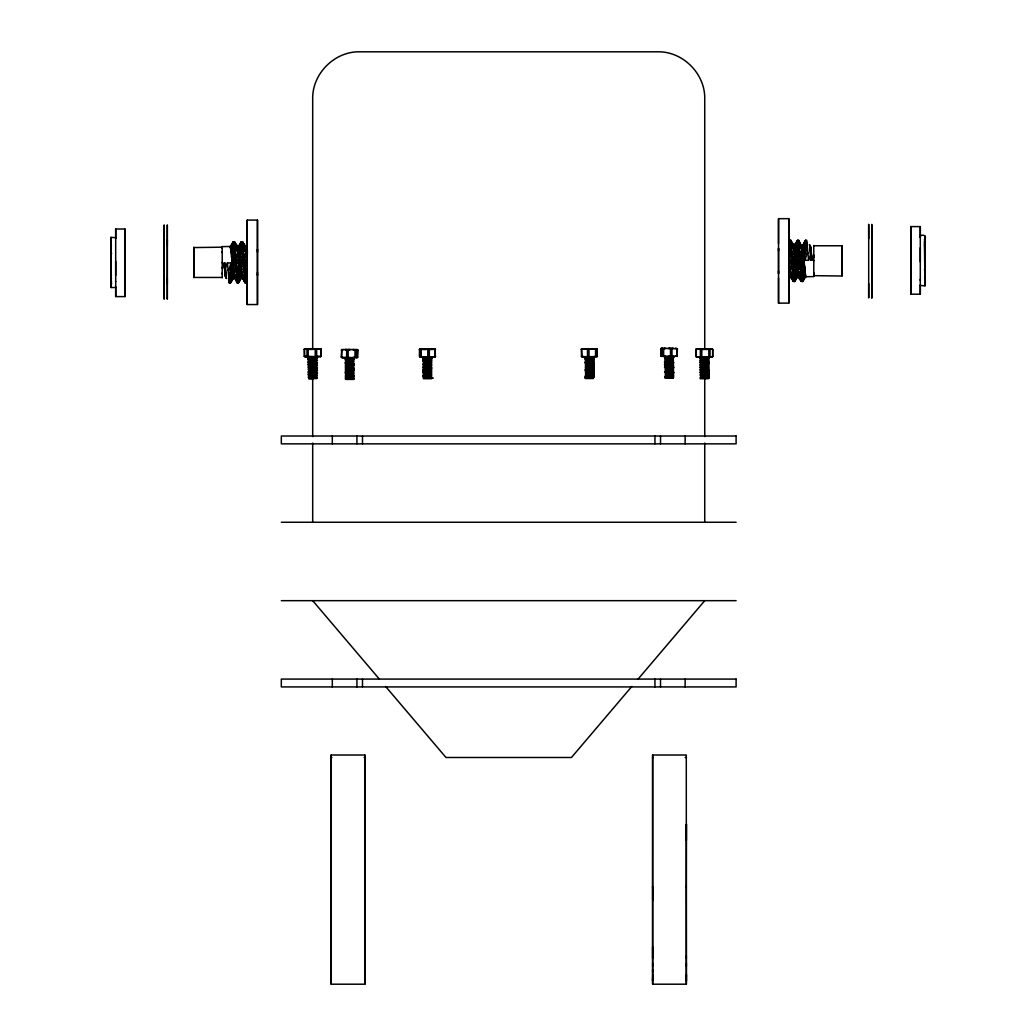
<?xml version="1.0" encoding="UTF-8"?>
<svg xmlns="http://www.w3.org/2000/svg" width="1036" height="1036" viewBox="0 0 1036 1036"><rect width="100%" height="100%" fill="white"/><g stroke="black" fill="none" stroke-linecap="round" stroke-linejoin="round"><path stroke-width="1.5" d="M115.695 286.635L115.695 287.516L110.994 287.516L110.994 237.374L115.695 237.658M115.695 238.422L115.695 237.374M124.967 244.392L124.967 229.008L115.695 229.008L115.695 275.446M115.708 287.749L115.695 296.607L124.967 296.607L124.967 229.008M164.18 280.316L164.167 284.006L164.167 278.567M164.167 244.638L164.167 240.106L164.18 245.558M167.314 283.592L167.301 278.567M167.314 240.844L167.314 240.106L167.314 245.558M193.836 274.786L193.836 274.385M193.836 249.844L193.836 250.246M222.209 252.59L222.222 246.62L230.303 246.464L233.229 241.751L234.227 241.751L238.176 246.827L242.243 241.751L246.192 246.827L247.203 254.04M222.209 262.898L222.209 251.619M247.215 220.215L247.215 304.545L257.472 304.558L257.472 220.098L247.215 220.085L247.203 244.988M247.215 304.467L247.215 281.468M247.203 265.98L246.05 248.769L247.215 245.247L247.203 262.911L236.454 263.079L235.897 270.124L237.231 282.88L238.681 282.621L241.181 278.373L238.047 248.769L237.594 246.672L233.67 242.023L231.17 246.257L232.841 272.947L233.735 278.011L235.172 278.373L237.684 282.621L236.441 278.788M257.472 304.467L257.485 245.286M257.472 274.385L257.472 275.11L257.472 272.313M257.472 250.246L257.472 249.534L257.472 252.318M257.472 220.085L257.472 244.988M331.209 946.762L331.235 755.024M331.209 938.992L331.196 972.558L331.131 913.338M364.931 927.596L364.944 824.177M364.931 925.537L364.905 972.558L364.853 936.699M652.68 900.206L652.693 755.024M652.654 966.109L652.68 887.528M652.654 977.634L652.654 963.273M686.402 840.403L686.402 824.177L686.298 887.425M686.376 966.109L686.285 755.024L652.576 755.024L652.576 887.425M686.376 963.273L686.363 977.634L686.324 955.645M778.515 243.564L778.528 218.674L788.784 218.661L788.797 241.751L790.753 240.339L793.822 245.402L797.772 240.339L801.709 246.387L804.83 276.949L802.77 281.455L801.32 281.196L797.824 276.392L794.314 281.196L793.317 281.196L789.808 276.392L788.784 269.179M788.797 276.806L788.784 303.121L778.528 303.134L778.528 277.92M778.528 248.187L778.528 273.685L778.528 270.901M788.784 218.674L788.784 303.134M788.784 257.226L789.95 274.449L788.784 277.959L788.784 241.997L789.756 240.339L792.864 278.477L793.317 281.196L794.767 281.455L797.267 277.169L797.487 265.941L795.26 244.625L797.319 240.598M842.164 270.901L842.164 276.029L813.778 275.654M788.784 247.578L790.753 240.339L791.206 242.554L793.265 244.625C797.526 255.542 792.333 272.209 801.32 281.196L802.77 281.455L805.697 276.741L813.778 276.586L813.778 274.903M813.778 257.524L813.778 245.402M813.778 260.904L813.778 254.934L812.056 260.321L810.722 246.892L809.699 245.053L811.058 260.321L811.162 250.272M842.164 275.654L842.164 245.765L813.778 245.765M842.164 272.96L842.164 273.608M842.164 248.821L842.164 248.42M868.699 283.657L868.686 297.941L868.686 224.307L868.699 238.798M871.833 282.686L871.82 277.661M871.833 239.627L871.833 244.651M871.833 263.662L871.833 224.385M871.833 262.587L871.833 297.941L871.833 225.032M920.305 236.998L920.305 226.599L911.032 226.599L911.032 294.198L920.305 294.198L920.305 284.796M920.305 237.477C919.113 233.838 927.557 234.615 925.006 238.668L925.006 285.832L920.305 285.457M920.305 226.599L920.292 261.888M925.006 277.687L925.006 278.477L925.006 277.441M925.006 240.145L924.5 239.083L925.006 245.545M222.222 277.454L193.836 277.454L193.836 247.565L222.222 247.19M652.654 974.552L652.628 984.2L686.35 984.2L686.363 974.552L686.35 984.2M813.778 276.029L813.778 272.727M911.032 294.198L911.032 278.826M222.222 277.816L222.209 272.947M111.435 245.765L110.994 244.742L110.994 245.532M331.17 984.2L331.196 974.552L331.17 984.2L364.892 984.2L364.905 974.552L364.892 984.2M110.994 287.516L110.994 270.228M229.668 282.621L228.891 270.124L230.95 262.898L231.831 273.323L229.228 282.88L230.665 282.621L233.735 278.011L233.838 273.323L235.897 270.124L235.444 263.079L227.441 262.898L229.228 282.88L230.665 282.621L232.724 278.58L231.17 246.257L233.229 241.751L234.667 242.023L237.62 248.407L240.74 278.58L238.681 282.621M245.169 246.464L245.636 248.407L243.564 249.559L243.46 263.079L241.401 268.492L241.155 278.166L238.617 248.899L242.126 244.729L243.123 244.729L242.566 249.559L240.067 252.227L242.683 242.023C245.661 255.529 236.415 270.435 245.247 282.88L247.203 278.503L247.215 281.598L245.247 282.88L241.867 276.457L238.759 246.672L237.594 246.672L237.62 248.407L234.563 249.559L231.054 252.59L230.614 248.899L234.11 244.729L235.12 244.729L234.563 249.559L232.504 257.265L232.724 278.58L230.225 282.88C235.444 269.826 229.422 255.115 234.667 242.023L238.228 282.88L240.74 278.58L240.961 262.924L239.174 246.257L241.233 241.751L242.243 241.751L244.742 246.05L242.683 242.023L241.233 241.751L238.733 246.05L238.513 257.265L236.454 263.079M238.228 282.88L240.287 276.832L240.507 257.265L242.566 249.559L241.686 242.023C237.102 255.089 242.955 269.813 237.231 282.88C230.847 273.569 233.76 260.476 235.56 249.559L238.487 252.486M800.828 244.833L798.769 240.339L800.543 260.14L808.559 260.321L806.772 240.339L805.335 240.598L803.276 244.625C804.985 256.708 804.713 269.438 801.32 281.196L797.772 240.339L795.26 244.625L795.039 260.295L796.813 276.949L794.767 281.455L793.757 281.455L791.258 277.169L793.317 281.196L795.933 270.979L796.153 249.883L798.769 240.339L799.559 244.431M797.772 240.339C793.511 252.564 797.137 266.084 792.864 278.477L793.874 278.477L797.37 274.32C795.156 265.488 797.642 251.89 793.239 245.247M788.784 277.635L789.367 274.32L792.864 278.477L790.818 276.949L789.924 270.979C793.343 262.911 794.599 253.949 794.845 245.053L798.393 276.534L798.38 274.812L800.427 273.646C801.916 263.986 803.858 254.545 803.276 244.625L805.775 240.339L807.109 253.082L805.05 260.321C802.201 254.26 807.316 243.745 805.775 240.339C801.514 252.564 805.153 266.084 800.88 278.477L801.877 278.477L805.386 274.32L802.719 246.892L802.265 245.195L801.242 245.247L799.209 242.554C794.767 255.089 798.614 268.764 794.314 281.196L791.206 242.554L794.133 246.749C795.596 255.983 793.9 264.594 792.423 273.646L790.364 274.812L790.831 276.741M239.64 252.486L239.394 268.492L236.791 280.665L234.758 277.959L233.735 278.011M247.203 248.769L245.636 248.407L243.123 244.729L245.182 246.257L246.076 252.227L244.017 255.931L243.9 270.124L241.841 273.323L241.867 276.457L244.794 280.665C243.641 269.049 249.119 257.77 246.749 246.05L247.215 245.584M788.784 274.449L789.031 260.295L791.646 246.982L793.705 246.387L793.68 245.053M224.825 272.947L224.941 262.898L226.301 278.166L225.278 276.327L223.931 262.898L222.209 268.285L222.209 262.315M247.215 281.727L246.244 282.88L244.457 263.079L246.516 257.265L246.322 246.464L245.61 246.672L247.203 260.696M790.934 241.66L793.265 244.625L794.146 249.883L792.087 253.082L791.53 260.14L789.471 265.941L789.678 276.741L790.39 276.534L788.784 262.522M225.278 276.327L225.382 268.492L227.441 262.898M238.306 246.464L238.06 252.227C234.641 260.295 233.385 269.269 233.152 278.166L231.365 262.898L231.391 268.492L228.775 280.665L229.772 280.665L232.284 276.832M797.694 276.741L797.927 270.979C803.781 261.81 799.637 249.637 805.335 240.598L806.332 240.598M810.722 246.892L810.605 254.714L808.559 260.321M797.513 270.72L801.437 273.646L804.933 270.629L804.83 276.949L805.386 274.32L805.697 276.741L801.696 245.053L801.709 246.387L799.65 246.982L797.034 260.295L796.813 276.949M231.17 246.257L230.614 248.899L230.173 246.827L231.196 248.769L234.304 278.166L234.278 276.832L236.337 276.236L238.953 262.924L239.174 246.257M110.994 261.784L110.994 258.029M925.006 265.177L925.006 261.422M797.953 274.449L800.88 278.477L798.821 276.949C795.946 268.777 799.688 261.227 800.103 253.082L802.162 249.883L802.848 245.053L804.622 260.321L804.609 254.714L807.225 242.554L806.215 242.554L803.716 246.387M225.835 273.323L226.301 278.166L224.514 262.898L224.385 268.285L225.382 268.492M245.066 281.559L243.188 278.373L241.608 277.959L241.867 276.457M794.133 246.749L794.392 245.247M810.165 249.883L809.699 245.053L811.473 260.321L811.615 254.934L810.605 254.714M244.794 280.665L247.203 269.256M791.206 242.554L788.784 253.962M230.665 282.621L231.119 279.901L233.592 277.959M805.335 240.598L804.881 243.305L802.408 245.247M245.791 280.665L247.203 275.628M245.687 282.621L247.203 280.044M788.784 243.175L789.756 240.339M419.399 349.404L435.224 348.899L435.353 356.837L419.735 356.928L419.399 349.404L421.976 348.899M420.007 348.899L420.007 356.928M434.952 356.928L434.952 348.899M581.274 349.197L597.099 348.705L597.228 356.63L581.597 356.734L581.274 349.197L583.851 348.705M596.827 356.734L596.827 348.705M246.244 282.88L247.215 281.222M788.784 241.479L790.313 240.598M804.83 276.949L801.773 281.455C801.126 277.933 797.733 277.324 797.37 274.32M239.122 246.529L240.792 243.978M237.788 280.665L240.287 276.832M788.784 244.716L790.196 242.554M795.713 246.387L798.212 242.554M795.208 279.241L796.878 276.69M672.778 377.389L673.335 376.962L665.643 376.262M631.843 686.441L571.445 757.497L445.985 757.497L385.586 686.441M638.098 679.085L704.739 600.673M229.332 276.236L231.831 273.323M237.335 276.236L240.261 273.051L241.841 273.323L244.354 276.236L247.203 274.074M788.784 249.132L791.646 246.982L794.146 249.883L795.726 250.168L798.652 246.982M804.156 249.883L806.668 246.982M795.933 270.979L792.423 273.646L789.497 270.72M341.906 357.601L341.258 357.096L341.906 349.572M356.734 357.601L356.086 357.096L356.734 349.572M357.278 349.572L357.925 350.077L357.278 357.601M661.382 356.345L660.735 355.84L661.382 348.316M661.926 348.316L662.574 348.821L661.926 356.345M661.253 348.316L677.402 348.821L677.013 356.255L661.253 356.345M665.708 357.964C661.434 358.534 676.068 359.583 672.74 358.197L673.737 357.524L664.685 356.824M665.747 359.207C661.382 359.777 676.171 360.826 672.74 359.453L673.413 358.806L672.403 358.857M665.384 359.958L673.426 360.062L672.403 360.101M665.397 361.214L672.778 361.888C676.055 360.165 661.473 361.888 665.76 360.463M665.798 362.976C661.512 363.545 676.145 364.594 672.817 363.209L673.827 362.535L669.088 362.419M673.478 365.022L672.83 364.465L673.504 363.817L672.455 363.869M665.462 364.983L672.856 365.656L673.504 365.073L672.856 364.465M665.837 365.475C661.564 366.938 676.197 365.086 672.869 366.977L665.475 366.239M672.856 365.656L673.905 367.56L672.506 367.508M665.876 367.987C661.603 368.557 676.236 369.606 672.908 368.22L673.555 367.586L672.532 367.625M665.915 369.243C661.551 369.813 676.327 370.862 672.908 369.476L673.581 368.842L672.545 368.881M665.552 369.994L673.594 370.098L672.571 370.137M665.565 371.251L672.947 371.924C676.223 370.189 661.641 371.911 665.928 370.5M665.967 372.999C661.68 373.582 676.314 374.618 672.986 373.245L673.996 372.571L669.256 372.442M665.604 373.75L673.672 373.854L672.623 373.892M665.643 375.006L673.024 375.68C676.288 373.957 661.641 375.667 666.006 374.255M593.006 357.368L594.004 356.682M593.304 357.329L594.016 357.938L593.019 358.624L586.493 358.326M585.703 364.296L594.12 364.206L585.69 363.04M593.097 364.814L594.133 365.462L593.123 366.148M306.086 356.928L304.364 356.423L304.26 349.236L305.219 348.731M310.671 356.76L304.26 356.267L320.461 356.76M320.202 348.731L321.16 349.236L321.16 356.267L320.202 356.76M581.869 356.734L584.511 356.63M696.814 356.928L695.855 356.423L695.855 349.404L696.814 348.899M711.641 348.99L712.6 349.404L712.807 356.423L711.797 356.928M236.894 270.124L239.394 268.492M244.91 270.124L247.203 268.622M788.784 254.584L791.09 253.082M796.593 254.714L799.093 253.082M665.345 357.459L672.74 358.197M665.345 358.715L672.74 359.453M665.423 362.47L672.817 363.209M665.436 363.727L672.83 364.465M665.513 367.482L672.908 368.22M665.513 368.738L672.908 369.476M665.591 372.507L672.986 373.245M110.994 273.064L111.383 275.926M925.006 250.155L925.006 252.991M593.317 377.764L584.887 377.583L586.259 377.272M241.608 277.959L243.188 278.373L245.247 282.88M801.242 245.247L802.265 245.195M306.086 348.899L304.26 349.236M305.322 348.899L304.364 349.404L305.465 348.99M321.16 356.267L317.236 356.267M695.855 349.404L697.578 348.899M708.223 349.404L709.802 348.899M704.273 356.928L698.847 356.928M711.641 356.837L712.807 356.423M341.258 350.077L343.421 349.572M344.897 357.601L350.569 357.601M357.925 357.096L355.749 357.601M668.09 348.316L673.75 348.316M677.402 355.84L675.226 356.345M309.091 357.925L308.145 358.184M700.582 359.181L708.028 359.842M700.634 361.681L708.054 362.354M700.673 362.937L708.093 363.61M700.673 364.193L708.08 364.866M700.712 365.449L708.106 366.265M700.712 366.705L708.093 367.366M700.75 367.948L708.132 368.622M700.75 369.204L708.145 370.02M700.789 370.461L708.184 371.276M700.789 371.717L708.145 372.377M700.841 372.973L708.171 373.633M700.828 374.216L708.223 375.045M700.88 375.472L708.261 376.288M700.88 376.728L708.184 377.402M231.818 268.337L227.881 270.124M804.182 254.882L808.106 253.082M585.638 359.285L593.343 359.829L594.042 359.194L593.019 358.547M585.664 360.541L593.356 361.085L594.068 361.693L593.084 362.393M585.677 361.784L593.369 362.341L594.094 362.95L593.097 363.636M585.728 365.553L593.434 366.096L594.146 366.718L593.149 367.404M585.741 366.809L594.172 367.961L593.162 368.661L585.767 368.052M585.78 369.308L593.486 369.865L594.185 369.217L593.162 368.57M585.806 370.564L593.499 371.121L594.211 371.73L593.227 372.416M585.819 371.82L594.237 372.986L593.24 373.672L585.845 373.077M585.858 374.333L593.563 374.877L594.263 374.229L593.24 373.582M585.884 375.576L594.288 376.741L592.916 376.845M585.897 376.832L593.602 377.764L585.094 377.764M342.45 357.601L345.61 357.511M675.226 348.316L676.21 348.316M309.583 365.255L308.171 364.931L309.583 364.698M699.935 357.29L708.987 358.08L707.692 357.912M699.973 361.046L709.077 361.797L707.692 361.681M435.547 356.423L432.97 356.928M591.206 349.197L596.49 349.197M591.323 356.734L585.508 356.734M584.964 357.407L594.016 357.938L592.644 358.042M593.408 364.853C595.428 366.148 582.064 365.332 586.091 364.737M309.013 358.806L316.394 359.777M309.052 360.062L316.42 360.929M309.026 361.318L316.407 362.276M309.065 362.574L316.446 363.532M309.052 363.817L316.433 364.698M309.091 365.073L316.472 365.954M309.078 366.33L316.459 367.288M309.116 367.586L316.485 368.544M309.091 368.842L316.472 369.71M309.129 370.085L316.511 370.966M309.116 371.341L316.498 372.312M309.155 372.597L316.537 373.556M309.142 373.854L316.524 374.721M309.181 375.11L316.55 375.977M309.155 376.353L316.537 377.324M420.331 349.404L425.628 349.404M427.13 349.404L429.448 348.899M431.326 356.928L425.498 356.928M596.49 356.229L593.252 356.734M344.897 349.572L350.569 349.572M352.577 357.601L356.086 357.096M662.574 348.821L666.07 348.316M673.75 356.345L668.09 356.345M305.063 356.928L308.378 356.902M314.607 367.702L308.469 366.938M312.833 370.098L308.482 369.451M306.41 348.834L309.764 348.99M310.191 349.236L312.781 348.899M310.295 349.404L311.771 348.99M318.169 356.76L312.743 356.76M711.693 356.837L706.345 356.928M345.894 359.557L353.276 360.45M345.933 365.825L353.315 366.718M345.946 370.849L353.328 371.846M345.933 377.117L353.315 378.114M230.743 246.672L229.72 246.62M805.257 276.534L806.28 276.586M924.604 244.107L924.837 250.259L924.889 244.043L925.006 246.969M711.046 348.899L710.036 349.404L710.036 356.423M345.26 358.922L353.936 359.958M345.286 360.165L347.824 360.593M345.273 363.934L354.312 364.918L352.926 364.996M345.286 365.19L353.975 366.109M345.273 366.433L353.949 367.482M345.299 367.689L353.975 368.622M345.273 368.945L354.312 369.943L352.939 370.02M345.299 370.202L351.437 370.94M345.286 371.458L353.962 372.494M352.978 376.055L345.312 375.213M345.299 376.469L353.975 377.505M345.273 377.726L354.312 378.71L349.585 378.632M423.789 362.587L431.17 363.455M423.75 368.855L431.131 369.722M423.737 375.123L431.118 375.99M586 358.469L584.615 358.78L593.68 359.155M586.013 359.712C581.779 360.347 596.322 361.124 593.032 359.79M586.026 360.968C581.559 362.03 597.112 361.357 592.696 361.81M586.052 362.224L584.667 362.548L589.38 362.846M586.065 363.481C581.597 364.555 597.176 363.83 592.734 364.309M586.104 365.993C581.623 367.042 597.176 366.368 592.773 366.822M586.13 367.236C581.623 368.311 597.202 367.599 592.786 368.078M586.143 368.492C581.662 369.567 597.254 368.842 592.799 369.321M586.169 369.748L584.783 370.059L587.697 370.318M586.182 371.005C581.701 372.053 597.254 371.38 592.838 371.833M586.208 372.261C581.701 373.323 597.28 372.61 592.864 373.089M586.221 373.504C581.74 374.579 597.319 373.866 592.877 374.346M586.234 374.76C582.012 376.146 596.503 374.32 593.278 376.172M586.246 376.016L584.874 376.327L594.288 376.741M431.857 357.977L423.18 356.928M431.831 359.233L422.792 358.249L424.177 358.145M431.818 360.489L422.779 359.505L424.19 359.388M431.818 361.745L422.779 360.748L424.164 360.645M431.805 363.001L423.154 361.94M431.805 364.258L423.128 363.196M431.792 369.269L423.115 368.207M431.766 370.525L427.428 369.956M431.779 371.769L422.74 370.784L424.125 370.681M431.753 373.025L427.415 372.455M431.766 374.281L423.089 373.232M431.753 375.537L429.202 375.161M431.753 376.793L422.714 375.796L424.1 375.692M423.102 374.475L427.441 374.967M353.289 365.579L345.907 364.75M593.058 361.137L594.055 360.45L592.683 360.554M593.201 371.16L594.198 370.474L593.175 369.826M318.169 348.731L316.64 349.236L316.64 356.267M352.577 349.572L354.273 349.572M353.949 358.702L346.296 357.964M353.936 371.238L351.398 370.94M353.949 373.75L352.926 373.543M662.185 348.407L662.898 348.316M316.407 358.521L314.245 358.275M594.133 365.462L592.76 365.566M672.778 360.709L673.439 361.318L672.416 361.357M665.785 361.719L664.387 362.043L669.114 362.419M672.778 361.952L673.465 362.574L672.455 362.613M665.837 364.232L664.426 364.555L673.504 365.022L672.493 365.125M665.876 366.731L664.465 367.055L665.876 367.275M672.947 370.733L673.607 371.341L672.584 371.393M665.954 371.743L664.555 372.066L669.282 372.442M672.947 371.989L673.633 372.597L672.623 372.649M672.999 374.501L673.672 375.11L672.662 375.149M666.006 375.511C661.499 376.56 677.078 376.055 672.662 376.405M673.024 375.744L673.685 376.366M666.018 376.767L664.633 377.091L673.685 377.557L664.775 377.389M594.845 356.734L597.422 356.229M309.466 358.43L308.08 358.663L309.466 358.987M308.443 359.803L309.505 359.686M309.505 360.929L308.132 361.175L309.505 361.486M309.544 362.186L308.132 362.432L309.544 362.742M309.544 363.442L308.171 363.675L309.544 363.999M309.583 365.954L308.21 366.187L309.583 366.498M309.635 367.197L308.21 367.443L309.635 367.754M309.635 368.453L308.249 368.699L309.622 369.01M308.611 369.826L309.673 369.71M309.673 370.966L308.288 371.199L309.673 371.523M309.712 372.222L308.288 372.455L309.712 372.766M309.712 373.465L308.327 373.711L309.712 374.022M309.751 374.721L308.327 374.967L309.751 375.278M309.751 375.977L308.378 376.223L309.751 376.534M309.751 377.233L308.378 377.467L313.079 377.972M700.958 358.43C696.464 359.272 711.887 359.453 707.679 359.168M700.996 359.686C696.334 360.645 712.354 360.463 707.601 360.541M701.035 362.186L699.624 362.432L701.035 362.742M701.035 363.442C696.529 364.387 712.043 364.232 707.717 364.348L709.09 364.296L707.717 364.18M700.012 364.814L701.074 364.698M701.074 365.954C696.568 366.822 712.146 366.951 707.73 366.692M701.126 367.197L699.701 367.443L702.641 367.858M701.126 368.453C696.593 369.412 712.224 369.243 707.756 369.373L709.129 369.308L707.756 369.204M701.165 369.71L699.74 369.956L707.808 370.564M701.165 370.966C696.645 371.82 712.315 371.989 707.782 371.704M701.204 372.222L699.779 372.455L701.204 372.766M701.204 373.465C696.658 374.423 712.405 374.268 707.795 374.385L709.181 374.333L707.795 374.216M700.181 374.838L701.242 374.721M701.242 375.977C696.697 376.819 712.509 377.039 707.821 376.728M701.242 377.233C697.021 378.049 711.136 378.282 708.274 377.972M591.323 348.705L589.005 349.197L589.005 356.229M708.015 361.253L700.323 360.541M345.61 349.663L346.594 349.572M669.062 348.407L670.046 348.316M309.673 348.834L310.774 348.899M702.266 348.899L697.616 348.899M705.387 348.99L701.786 349.404L701.786 356.423M708.715 365.579L706.163 365.501M309.388 358.08C304.908 358.78 320.448 358.961 316.032 359.181M309.427 359.337L307.99 359.518L316.071 360.256M309.414 360.593C304.934 361.305 320.487 361.435 316.045 361.681M309.44 361.836L308.016 362.03L309.44 362.263M309.427 363.092C304.947 363.791 320.5 363.973 316.071 364.193M309.466 364.348L308.042 364.53L309.466 364.776M309.453 365.604C304.972 366.317 320.525 366.459 316.097 366.692M308.417 366.938L309.492 366.861M309.466 368.104C304.985 368.803 320.538 368.997 316.109 369.204M308.443 369.451L309.505 369.36M309.492 370.616C305.011 371.341 320.564 371.471 316.135 371.717M309.531 371.872L308.093 372.053L311.046 372.494M309.518 373.128C305.037 373.828 320.577 374.009 316.161 374.216M309.557 374.372L308.119 374.566L311.072 374.993M309.531 375.628C305.05 376.353 320.603 376.482 316.174 376.728M309.518 376.884C305.063 377.557 323.879 378.14 314.348 377.803M346.775 362.004C342.968 362.535 356.19 362.794 352.408 363.118M346.814 373.284L345.648 373.439L353.639 374.307M799.546 260.14L788.784 260.308M346.283 361.357C341.815 361.888 357.355 362.211 352.926 362.496M346.309 362.613L344.884 362.755L353.962 363.597M346.335 372.649L344.91 372.792L352.965 373.543M346.309 373.892C341.854 374.423 357.381 374.747 352.952 375.032M592.657 359.298L593.68 359.233M592.721 363.053L594.094 362.95L592.709 362.898M592.825 370.577L593.835 370.448M592.903 375.589L594.275 375.485L593.252 374.838M430.277 367.417C434.058 366.977 420.849 366.705 424.63 366.304M424.669 358.78L423.491 358.896L431.481 359.777M424.669 360.036L423.504 360.139L431.481 361.033M424.656 365.048L423.478 365.164L431.468 366.045M424.63 370.059L423.452 370.176L431.144 370.979M424.605 371.315L423.439 371.432L431.416 372.312M424.592 376.327L423.413 376.444L431.403 377.324M430.782 366.809C435.224 366.381 419.697 366.045 424.138 365.656M430.756 368.065L431.805 368.013M352.434 364.361L353.613 364.284L345.623 363.403M424.164 364.413L422.753 364.517L431.818 365.358M352.447 369.386L353.626 369.295L345.635 368.415M424.151 366.912L422.74 367.016L425.666 367.314M673.361 357.562L672.727 356.941M424.138 369.425L422.727 369.528L425.666 369.826M424.125 371.924L422.727 372.041L427.454 372.455M352.447 375.654L353.613 375.563L345.623 374.682M424.074 376.949C417.625 377.195 448.277 378.671 423.219 377.972M672.493 366.381L673.542 366.33M352.9 363.753L353.962 363.714M352.913 368.764L353.975 368.725M352.926 376.288L354.351 376.21L352.939 376.055M707.614 358.145L708.987 358.08L707.679 358.08M707.614 359.388L708.987 359.337L707.666 359.337M707.614 360.645L709.025 360.593L707.653 360.593M707.653 361.901L709.025 361.849L707.653 361.797M707.73 366.912L709.103 366.861L707.73 366.809M708.792 368.091L702.602 367.858M707.808 371.924L709.194 371.872L707.782 371.872M701.165 372.779L709.233 373.128L707.769 372.96M707.86 375.692L709.272 375.641L706.332 375.537M707.899 376.949L709.194 376.832L707.821 376.897M316.045 357.925L317.417 357.86L308.016 357.006M316.019 360.424L317.443 360.373L316.019 360.256M316.032 362.937L317.469 362.885L309.388 362.263M316.058 365.449L317.482 365.384L316.058 365.281M316.084 367.948L317.508 367.897L314.555 367.702M316.097 370.461L317.534 370.396L314.581 370.202M316.122 372.973L317.547 372.908L314.594 372.714M316.148 375.472L317.21 375.446L312.82 375.11M707.769 373.128L709.194 373.077L707.808 373.077M707.782 375.641L709.22 375.576L707.782 375.472M707.808 378.14L709.181 378.088L707.808 377.972M110.994 253.263L111.668 253.263M924.345 269.943L925.006 269.943M304.96 348.731L320.461 348.731M660.735 348.821L661.123 355.84L662.898 356.345M675.951 348.407L677.402 348.821M305.063 348.899L313.83 348.899M696.555 348.899L712.095 348.899M308.624 349.236L316.796 349.236M314.75 348.731L321.16 349.236M585.262 349.197L593.434 349.197M597.422 349.197L594.845 348.705M308.288 349.404L306.021 348.731M308.728 349.404L313.351 349.404M423.4 349.404L431.559 349.404M434.628 349.404L429.331 349.404L429.331 356.423M432.97 348.899L435.547 349.404M700.219 349.404L708.43 349.404M706.345 348.899L710.087 349.404M341.776 349.572L357.407 349.572M353.561 349.663L356.086 350.077M355.749 349.572L357.925 350.077M662.574 355.84L666.07 356.345M581.274 356.229L583.851 356.734M419.399 356.423L419.981 349.404M420.331 356.423L423.569 356.928M695.855 356.423L697.578 356.928M696.555 356.928L712.095 356.928M341.258 357.096L343.421 357.601M341.776 357.601L357.407 357.601M664.361 357.601L673.776 357.601M308.042 358.016L317.379 358.016M584.68 357.977L594.016 357.977M422.817 358.184L432.141 358.184M699.637 358.184L709.012 358.184M344.884 358.857L354.299 358.857M308.456 377.803L316.964 377.803M700.051 377.972L708.611 377.972M665.008 378.14L673.115 378.14M308.689 378.554L316.731 378.554M345.299 378.632L353.885 378.632M585.327 378.516L593.369 378.516M308.793 378.723L313.338 378.723M423.452 378.723L431.494 378.723M700.284 378.723L708.365 378.723M345.532 379.396L353.639 379.396M281.326 522.261L736.104 522.261M281.326 600.673L736.104 600.673M331.119 757.497L331.947 757.497M364.115 757.497L364.944 757.497M652.576 757.497L653.289 757.497M685.146 757.497L686.402 757.497M592.709 362.898L589.38 362.846M672.532 367.508L665.85 367.275M671.043 369.981L672.571 370.02M593.848 370.448L587.684 370.318M587.619 365.307L589.419 365.345M704.363 365.436L706.202 365.501M704.532 375.472L706.371 375.537M704.402 365.436L700.012 365.138M704.571 375.472L700.181 375.161M314.568 362.678L316.084 362.768M316.109 365.281L309.414 364.776M312.781 370.098L314.62 370.202M312.794 372.61L314.646 372.714M707.679 362.937L709.103 363.04L700.996 362.742M707.705 365.436L708.766 365.501M707.717 367.948L708.792 368.013M310.994 372.494L312.846 372.61M311.02 374.993L312.872 375.11M425.641 367.314L431.805 367.858M425.628 369.826L427.454 369.943M701.45 358.339L708.041 358.585M346.296 362.976L347.824 363.092M353.962 361.098L347.772 360.593M704.338 348.899L706.876 349.404M312.743 348.731L315.229 349.236L315.229 356.267M312.846 348.899L313.843 348.99M672.053 348.316L673.037 348.407M348.614 349.572L349.585 349.663M803.599 254.934L800.103 253.082M795.596 254.934L792.087 253.082M240.404 268.285L243.9 270.124L244.354 276.236L242.294 276.832L242.32 278.166M232.388 268.285L235.897 270.124M587.373 348.705L589.691 349.197M425.498 348.899L427.816 349.404L427.816 356.423M664.814 364.672L665.837 364.776M427.415 374.967L429.241 375.161M423.724 374.022L431.416 374.825M430.328 358.339L431.196 358.443M431.157 364.711L423.465 363.908M308.443 360.114L309.505 360.23M308.611 370.15L309.673 370.266M345.92 358.482L353.6 359.259M345.92 369.774L353.6 370.551M345.959 376.042L353.639 376.819M664.374 348.316L665.086 348.407M353.561 357.511L354.273 357.601M711.033 348.899L711.693 348.99M698.847 348.899L700.375 349.404L700.375 356.423M307.252 348.731L308.78 349.236M307.355 348.899L308.883 349.404M353.6 361.771L345.623 360.891M353.6 368.039L345.61 367.171M353.613 373.051L345.623 372.183M711.797 348.899L712.807 349.404L712.548 356.423M423.478 361.396L431.468 362.289M423.465 367.663L431.455 368.557M423.439 372.675L431.429 373.569M676.21 356.345L675.563 355.84M789.471 265.941L791.983 267.275L796.49 265.76L800.983 267.275L804.493 265.76L804.389 274.812L802.33 281.196L800.543 260.14M246.516 257.265L244.017 255.931L239.51 257.446L235.004 255.931L231.507 257.446L231.611 248.407L233.67 242.023L235.444 263.079M246.49 252.486L242.566 249.559L243.9 270.124M802.576 250.168L799.65 246.982M233.411 273.051L236.337 276.236M581.869 348.705L587.49 349.197L587.49 356.229M238.047 248.769L235.12 244.729L238.176 246.827L238.617 248.899M810.139 246.749L809.284 244.625M225.848 276.457L226.716 278.58M924.41 241.776L925.006 285.832M924.591 241.414L924.889 244.043L925.006 240.533M111.046 282.789L111.499 284.136L110.994 276.249M312.691 600.673L379.344 679.085M799.209 242.554L801.709 246.387M234.278 276.832L236.791 280.665M110.994 283.074L110.994 282.595M924.552 277.441L925.006 278.477M790.753 240.339L792.812 244.833M792.734 278.438L793.757 281.455M242.243 241.751L243.266 244.781M924.734 240.184L925.006 242.541M111.396 281.805L110.994 277.661M110.994 280.665L111.266 283.035M110.994 273.685L111.396 279.098M920.305 235.703L920.305 236.739M652.628 984.2L652.615 969.592M920.305 294.107L920.292 279.28M842.164 245.765L842.164 250.893M193.836 247.19L193.836 252.318M193.836 277.454L193.836 272.313M124.967 296.516L124.967 279.176M925.006 236.078L925.006 246.568M925.006 275.939L925.006 278.334M911.032 226.599L911.032 244.03M778.528 303.134L778.528 218.933M778.528 248.42L778.528 250.893M686.298 886.233L686.324 958.261M652.576 886.246L652.602 958.261M652.602 946.762L652.615 972.519M364.84 886.233L364.853 949.196M331.119 886.246L331.131 927.518M247.215 245.247L247.215 246.413M222.222 246.62L222.222 248.316M115.695 229.008L115.708 237.827M115.695 296.516L115.695 281.352M110.994 237.374L110.994 281.352M110.994 244.742L110.994 248.731M920.292 247.759L920.292 280.575M911.032 242.437L911.032 280.575M842.164 249.067L842.164 272.727M813.778 260.321L813.778 274.32M708.831 349.404L708.831 356.423M704.739 349.339L704.739 98.847C705.27 73.698 682.841 51.269 657.692 51.8L359.738 51.8C334.589 51.269 312.16 73.698 312.691 98.847L312.691 349.339M704.739 378.425L704.739 436.609M704.739 443.071L704.739 522.261M696.05 349.404L696.05 356.423M685.133 436.014L685.133 443.848M685.133 679.085L685.133 686.92M677 348.821L677 355.84M671.975 348.821L671.975 355.84M670.512 348.821L670.512 355.84M663.649 348.821L663.649 355.84M660.515 436.014L660.515 443.848M660.515 679.085L660.515 686.92M654.946 436.014L654.946 443.848M654.946 679.085L654.946 686.92M595.57 349.197L595.57 356.229M581.856 349.197L581.856 356.229M434.965 349.404L434.965 356.423M421.251 349.404L421.251 356.423M364.944 824.306L364.944 755.024L331.119 755.024L331.119 887.425M364.827 755.024L364.84 887.425M362.496 436.014L362.496 443.848M362.496 679.085L362.496 686.92M357.524 350.077L357.524 357.096M356.928 436.014L356.928 443.848M356.928 679.085L356.928 686.92M355.011 350.077L355.011 357.096M348.148 350.077L348.148 357.096M346.671 350.077L346.671 357.096M341.647 350.077L341.647 357.096M332.31 436.014L332.31 443.848M332.31 679.085L332.31 686.92M320.966 349.236L320.966 356.267M312.691 376.819L312.691 436.609M312.691 443.071L312.691 522.261M308.184 349.236L308.184 356.267M306.98 349.236L306.98 356.267M304.558 349.404L304.558 356.423M222.209 267.314L222.209 274.151M193.836 250.492L193.836 274.151M164.167 263.494L164.167 298.912L164.167 225.201L164.167 266.951M124.967 243.253L124.967 281.65M115.695 261.331L115.695 281.65M124.967 283.126L124.967 284.486L124.967 283.113M124.967 239.083L124.967 240.443L124.967 239.083M167.314 298.187L167.314 298.912L167.314 225.201L167.314 298.187M331.196 969.592L331.196 977.634L331.157 969.592M364.918 969.592L364.905 977.634L364.866 969.592M911.032 282.763L911.032 284.136L911.032 282.763M911.032 238.72L911.032 240.093L911.032 238.72M331.183 978.126L331.183 981.001L331.17 978.126M364.905 978.126L364.892 981.001L364.879 978.126M652.641 978.126L652.641 981.001L652.628 978.126M686.363 978.126L686.35 981.001L686.337 978.126M709.064 363.105L707.679 363.105L709.064 363.105M709.194 370.616L707.769 370.681L709.194 370.616M736.104 436.014L281.326 436.014L281.326 443.848L736.104 443.848L736.104 436.014M736.104 679.085L281.326 679.085L281.326 686.92L736.104 686.92L736.104 679.085M708.831 370.603L707.769 370.564L708.818 370.525"/></g></svg>
